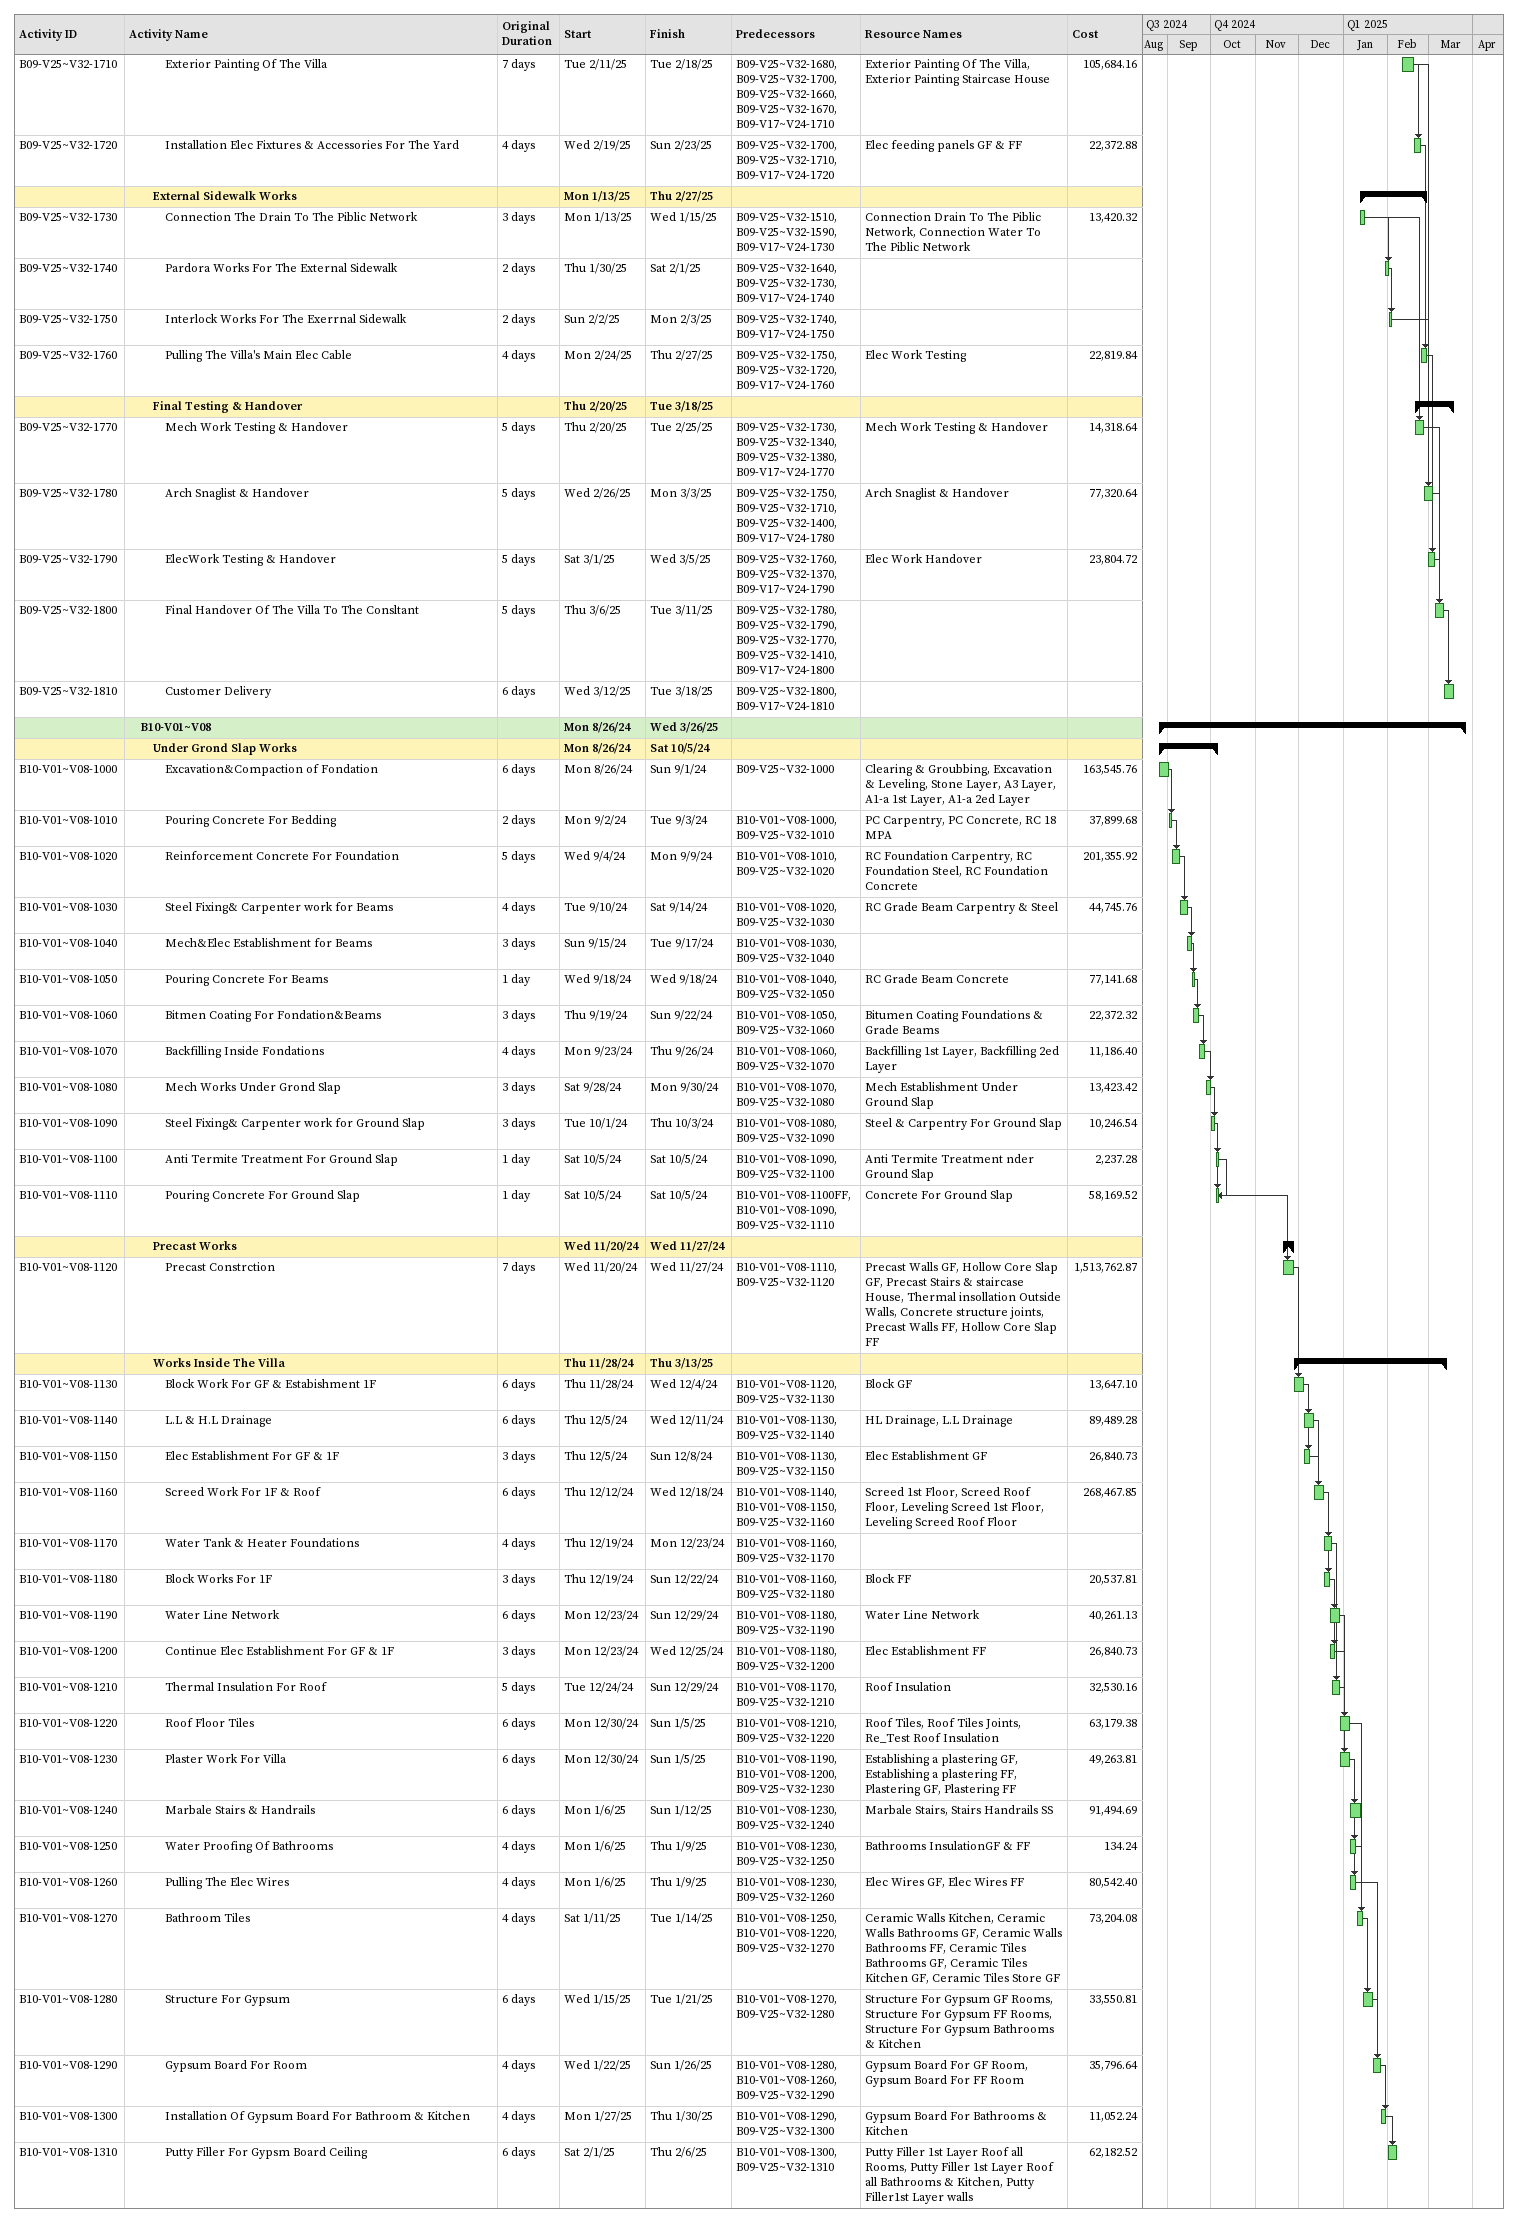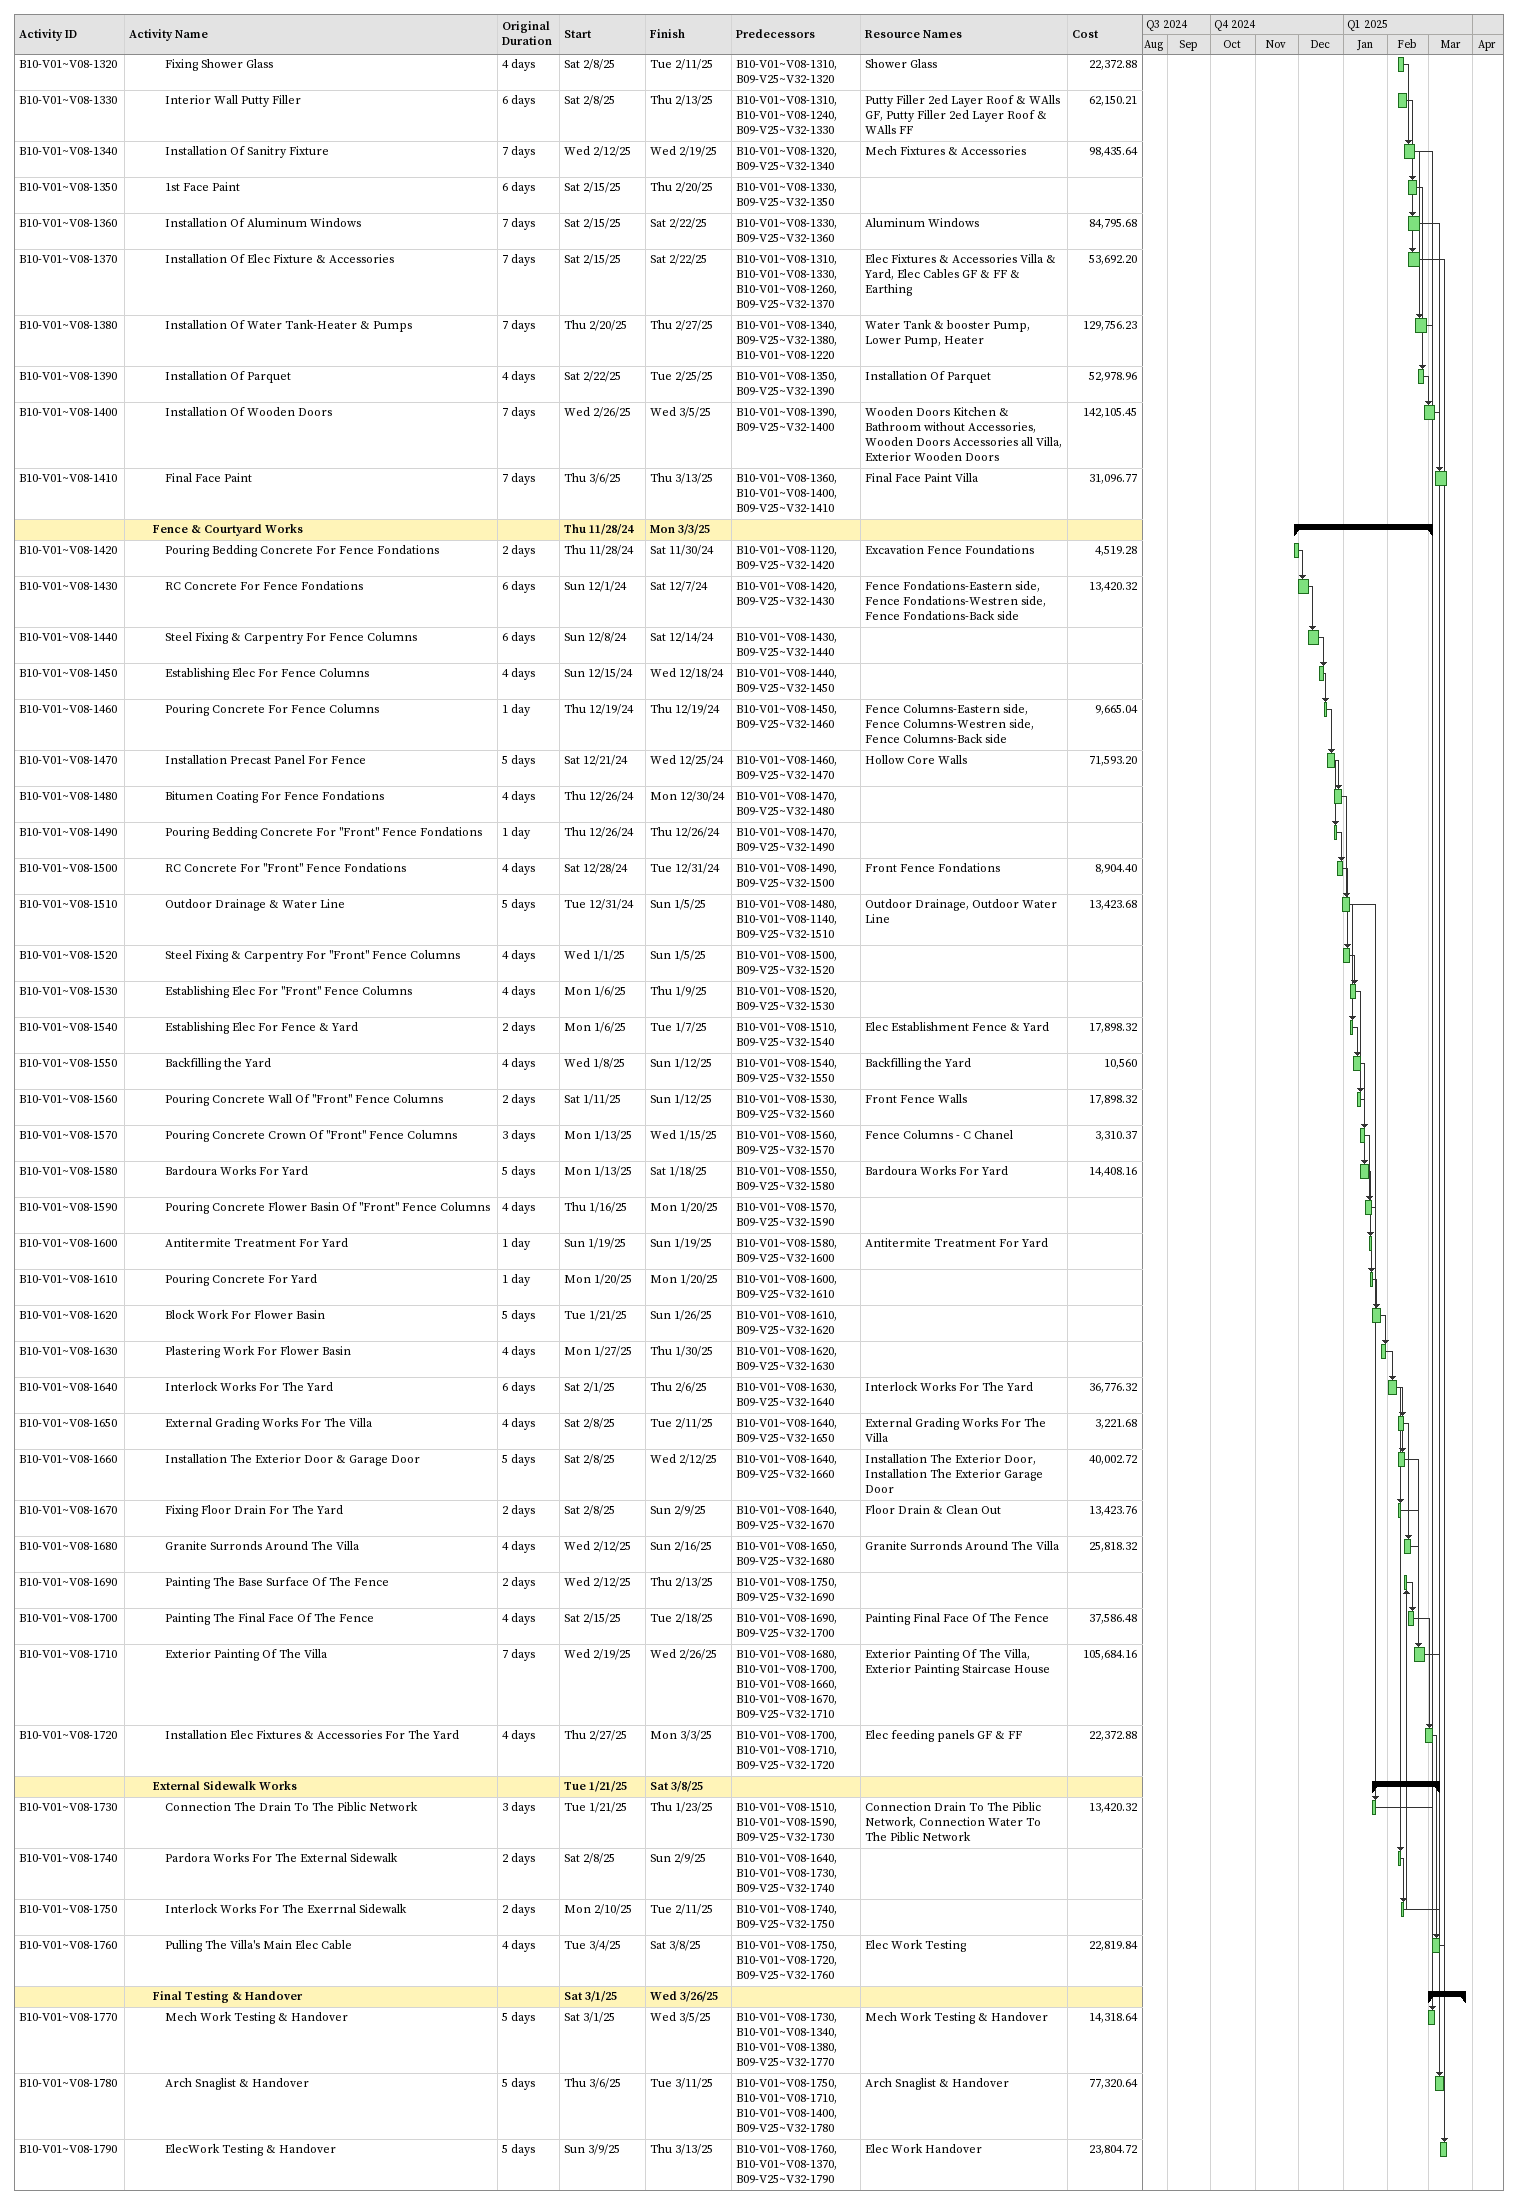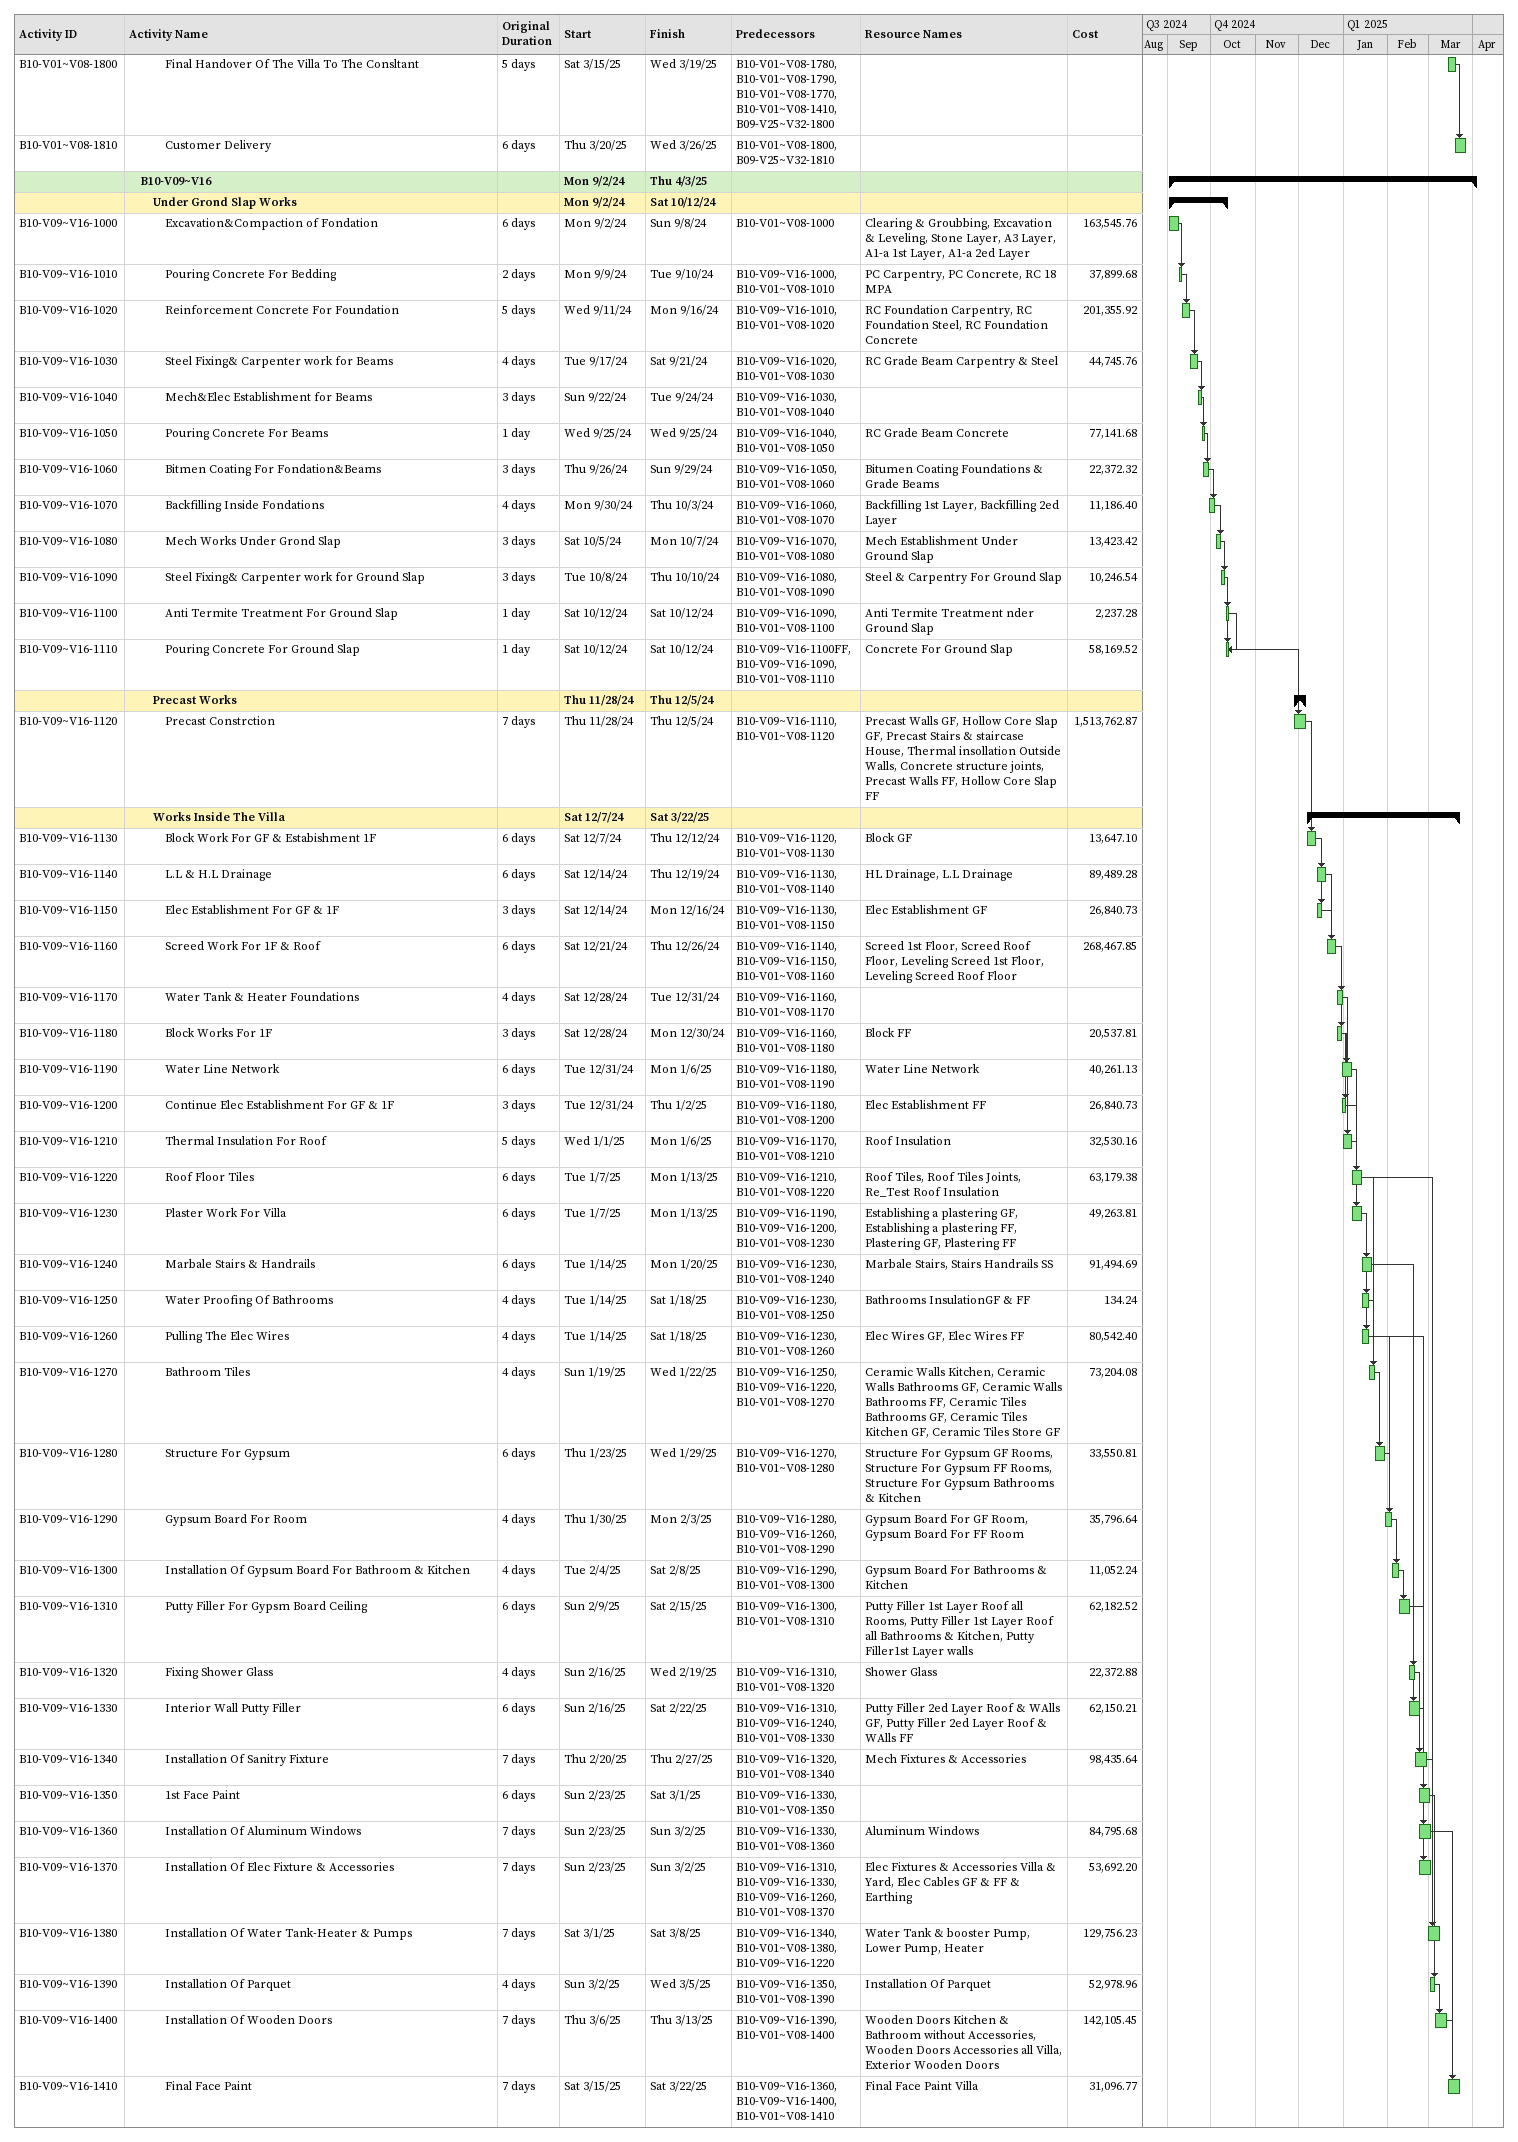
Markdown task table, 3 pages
| ID | Level | Task | Original duration | Start | Finish | Predecessors | Resources | Cost |
|---|---|---|---|---|---|---|---|---|
| B09-V25~V32-1710 | 4 | Exterior Painting Of The Villa | 7d | 2025-02-11 | 2025-02-18 | B09-V25~V32-1680, B09-V25~V32-1700, B09-V25~V32-1660, B09-V25~V32-1670, B09-V17~V24-1710 | Exterior Painting Of The Villa, Exterior Painting Staircase House | 105684.16 |
| B09-V25~V32-1720 | 4 | Installation Elec Fixtures & Accessories For The Yard | 4d | 2025-02-19 | 2025-02-23 | B09-V25~V32-1700, B09-V25~V32-1710, B09-V17~V24-1720 | Elec feeding panels GF & FF | 22372.88 |
|  | 3 | **External Sidewalk Works** |  | 2025-01-13 | 2025-02-27 |  |  |  |
| B09-V25~V32-1730 | 4 | Connection The Drain To The Piblic Network | 3d | 2025-01-13 | 2025-01-15 | B09-V25~V32-1510, B09-V25~V32-1590, B09-V17~V24-1730 | Connection Drain To The Piblic Network, Connection Water To The Piblic Network | 13420.32 |
| B09-V25~V32-1740 | 4 | Pardora Works For The External Sidewalk | 2d | 2025-01-30 | 2025-02-01 | B09-V25~V32-1640, B09-V25~V32-1730, B09-V17~V24-1740 |  |  |
| B09-V25~V32-1750 | 4 | Interlock Works For The Exerrnal Sidewalk | 2d | 2025-02-02 | 2025-02-03 | B09-V25~V32-1740, B09-V17~V24-1750 |  |  |
| B09-V25~V32-1760 | 4 | Pulling The Villa's Main Elec Cable | 4d | 2025-02-24 | 2025-02-27 | B09-V25~V32-1750, B09-V25~V32-1720, B09-V17~V24-1760 | Elec Work Testing | 22819.84 |
|  | 3 | **Final Testing & Handover** |  | 2025-02-20 | 2025-03-18 |  |  |  |
| B09-V25~V32-1770 | 4 | Mech Work Testing & Handover | 5d | 2025-02-20 | 2025-02-25 | B09-V25~V32-1730, B09-V25~V32-1340, B09-V25~V32-1380, B09-V17~V24-1770 | Mech Work Testing & Handover | 14318.64 |
| B09-V25~V32-1780 | 4 | Arch Snaglist & Handover | 5d | 2025-02-26 | 2025-03-03 | B09-V25~V32-1750, B09-V25~V32-1710, B09-V25~V32-1400, B09-V17~V24-1780 | Arch Snaglist & Handover | 77320.64 |
| B09-V25~V32-1790 | 4 | ElecWork Testing & Handover | 5d | 2025-03-01 | 2025-03-05 | B09-V25~V32-1760, B09-V25~V32-1370, B09-V17~V24-1790 | Elec Work Handover | 23804.72 |
| B09-V25~V32-1800 | 4 | Final Handover Of The Villa To The Consltant | 5d | 2025-03-06 | 2025-03-11 | B09-V25~V32-1780, B09-V25~V32-1790, B09-V25~V32-1770, B09-V25~V32-1410, B09-V17~V24-1800 |  |  |
| B09-V25~V32-1810 | 4 | Customer Delivery | 6d | 2025-03-12 | 2025-03-18 | B09-V25~V32-1800, B09-V17~V24-1810 |  |  |
|  | 2 | **B10-V01~V08** |  | 2024-08-26 | 2025-03-26 |  |  |  |
|  | 3 | **Under Grond Slap Works** |  | 2024-08-26 | 2024-10-05 |  |  |  |
| B10-V01~V08-1000 | 4 | Excavation&Compaction of Fondation | 6d | 2024-08-26 | 2024-09-01 | B09-V25~V32-1000 | Clearing & Groubbing, Excavation & Leveling, Stone Layer, A3 Layer, A1-a 1st Layer, A1-a 2ed Layer | 163545.76 |
| B10-V01~V08-1010 | 4 | Pouring Concrete For Bedding | 2d | 2024-09-02 | 2024-09-03 | B10-V01~V08-1000, B09-V25~V32-1010 | PC Carpentry, PC Concrete, RC 18 MPA | 37899.68 |
| B10-V01~V08-1020 | 4 | Reinforcement Concrete For Foundation | 5d | 2024-09-04 | 2024-09-09 | B10-V01~V08-1010, B09-V25~V32-1020 | RC Foundation Carpentry, RC Foundation Steel, RC Foundation Concrete | 201355.92 |
| B10-V01~V08-1030 | 4 | Steel Fixing& Carpenter work for Beams | 4d | 2024-09-10 | 2024-09-14 | B10-V01~V08-1020, B09-V25~V32-1030 | RC Grade Beam Carpentry & Steel | 44745.76 |
| B10-V01~V08-1040 | 4 | Mech&Elec Establishment for Beams | 3d | 2024-09-15 | 2024-09-17 | B10-V01~V08-1030, B09-V25~V32-1040 |  |  |
| B10-V01~V08-1050 | 4 | Pouring Concrete For Beams | 1d | 2024-09-18 | 2024-09-18 | B10-V01~V08-1040, B09-V25~V32-1050 | RC Grade Beam Concrete | 77141.68 |
| B10-V01~V08-1060 | 4 | Bitmen Coating For Fondation&Beams | 3d | 2024-09-19 | 2024-09-22 | B10-V01~V08-1050, B09-V25~V32-1060 | Bitumen Coating Foundations & Grade Beams | 22372.32 |
| B10-V01~V08-1070 | 4 | Backfilling Inside Fondations | 4d | 2024-09-23 | 2024-09-26 | B10-V01~V08-1060, B09-V25~V32-1070 | Backfilling 1st Layer, Backfilling 2ed Layer | 11186.40 |
| B10-V01~V08-1080 | 4 | Mech Works Under Grond Slap | 3d | 2024-09-28 | 2024-09-30 | B10-V01~V08-1070, B09-V25~V32-1080 | Mech Establishment Under Ground Slap | 13423.42 |
| B10-V01~V08-1090 | 4 | Steel Fixing& Carpenter work for Ground Slap | 3d | 2024-10-01 | 2024-10-03 | B10-V01~V08-1080, B09-V25~V32-1090 | Steel & Carpentry For Ground Slap | 10246.54 |
| B10-V01~V08-1100 | 4 | Anti Termite Treatment For Ground Slap | 1d | 2024-10-05 | 2024-10-05 | B10-V01~V08-1090, B09-V25~V32-1100 | Anti Termite Treatment nder Ground Slap | 2237.28 |
| B10-V01~V08-1110 | 4 | Pouring Concrete For Ground Slap | 1d | 2024-10-05 | 2024-10-05 | B10-V01~V08-1100FF, B10-V01~V08-1090, B09-V25~V32-1110 | Concrete For Ground Slap | 58169.52 |
|  | 3 | **Precast Works** |  | 2024-11-20 | 2024-11-27 |  |  |  |
| B10-V01~V08-1120 | 4 | Precast Constrction | 7d | 2024-11-20 | 2024-11-27 | B10-V01~V08-1110, B09-V25~V32-1120 | Precast Walls GF, Hollow Core Slap GF, Precast Stairs & staircase House, Thermal insollation Outside Walls, Concrete structure joints, Precast Walls FF, Hollow Core Slap FF | 1513762.87 |
|  | 3 | **Works Inside The Villa** |  | 2024-11-28 | 2025-03-13 |  |  |  |
| B10-V01~V08-1130 | 4 | Block Work For GF & Estabishment 1F | 6d | 2024-11-28 | 2024-12-04 | B10-V01~V08-1120, B09-V25~V32-1130 | Block GF | 13647.10 |
| B10-V01~V08-1140 | 4 | L.L & H.L Drainage | 6d | 2024-12-05 | 2024-12-11 | B10-V01~V08-1130, B09-V25~V32-1140 | HL Drainage, L.L Drainage | 89489.28 |
| B10-V01~V08-1150 | 4 | Elec Establishment For GF & 1F | 3d | 2024-12-05 | 2024-12-08 | B10-V01~V08-1130, B09-V25~V32-1150 | Elec Establishment GF | 26840.73 |
| B10-V01~V08-1160 | 4 | Screed Work For 1F & Roof | 6d | 2024-12-12 | 2024-12-18 | B10-V01~V08-1140, B10-V01~V08-1150, B09-V25~V32-1160 | Screed 1st Floor, Screed Roof Floor, Leveling Screed 1st Floor, Leveling Screed Roof Floor | 268467.85 |
| B10-V01~V08-1170 | 4 | Water Tank & Heater Foundations | 4d | 2024-12-19 | 2024-12-23 | B10-V01~V08-1160, B09-V25~V32-1170 |  |  |
| B10-V01~V08-1180 | 4 | Block Works For 1F | 3d | 2024-12-19 | 2024-12-22 | B10-V01~V08-1160, B09-V25~V32-1180 | Block FF | 20537.81 |
| B10-V01~V08-1190 | 4 | Water Line Network | 6d | 2024-12-23 | 2024-12-29 | B10-V01~V08-1180, B09-V25~V32-1190 | Water Line Network | 40261.13 |
| B10-V01~V08-1200 | 4 | Continue Elec Establishment For GF & 1F | 3d | 2024-12-23 | 2024-12-25 | B10-V01~V08-1180, B09-V25~V32-1200 | Elec Establishment FF | 26840.73 |
| B10-V01~V08-1210 | 4 | Thermal Insulation For Roof | 5d | 2024-12-24 | 2024-12-29 | B10-V01~V08-1170, B09-V25~V32-1210 | Roof Insulation | 32530.16 |
| B10-V01~V08-1220 | 4 | Roof Floor Tiles | 6d | 2024-12-30 | 2025-01-05 | B10-V01~V08-1210, B09-V25~V32-1220 | Roof Tiles, Roof Tiles Joints, Re_Test Roof Insulation | 63179.38 |
| B10-V01~V08-1230 | 4 | Plaster Work For Villa | 6d | 2024-12-30 | 2025-01-05 | B10-V01~V08-1190, B10-V01~V08-1200, B09-V25~V32-1230 | Establishing a plastering GF, Establishing a plastering FF, Plastering GF, Plastering FF | 49263.81 |
| B10-V01~V08-1240 | 4 | Marbale Stairs & Handrails | 6d | 2025-01-06 | 2025-01-12 | B10-V01~V08-1230, B09-V25~V32-1240 | Marbale Stairs, Stairs Handrails SS | 91494.69 |
| B10-V01~V08-1250 | 4 | Water Proofing Of Bathrooms | 4d | 2025-01-06 | 2025-01-09 | B10-V01~V08-1230, B09-V25~V32-1250 | Bathrooms InsulationGF & FF | 134.24 |
| B10-V01~V08-1260 | 4 | Pulling The Elec Wires | 4d | 2025-01-06 | 2025-01-09 | B10-V01~V08-1230, B09-V25~V32-1260 | Elec Wires GF, Elec Wires FF | 80542.40 |
| B10-V01~V08-1270 | 4 | Bathroom Tiles | 4d | 2025-01-11 | 2025-01-14 | B10-V01~V08-1250, B10-V01~V08-1220, B09-V25~V32-1270 | Ceramic Walls Kitchen, Ceramic Walls Bathrooms GF, Ceramic Walls Bathrooms FF, Ceramic Tiles Bathrooms GF, Ceramic Tiles Kitchen GF, Ceramic Tiles Store GF | 73204.08 |
| B10-V01~V08-1280 | 4 | Structure For Gypsum | 6d | 2025-01-15 | 2025-01-21 | B10-V01~V08-1270, B09-V25~V32-1280 | Structure For Gypsum GF Rooms, Structure For Gypsum FF Rooms, Structure For Gypsum Bathrooms & Kitchen | 33550.81 |
| B10-V01~V08-1290 | 4 | Gypsum Board For Room | 4d | 2025-01-22 | 2025-01-26 | B10-V01~V08-1280, B10-V01~V08-1260, B09-V25~V32-1290 | Gypsum Board For GF Room, Gypsum Board For FF Room | 35796.64 |
| B10-V01~V08-1300 | 4 | Installation Of Gypsum Board For Bathroom & Kitchen | 4d | 2025-01-27 | 2025-01-30 | B10-V01~V08-1290, B09-V25~V32-1300 | Gypsum Board For Bathrooms & Kitchen | 11052.24 |
| B10-V01~V08-1310 | 4 | Putty Filler For Gypsm Board Ceiling | 6d | 2025-02-01 | 2025-02-06 | B10-V01~V08-1300, B09-V25~V32-1310 | Putty Filler 1st Layer Roof all Rooms, Putty Filler 1st Layer Roof all Bathrooms & Kitchen, Putty Filler1st Layer walls | 62182.52 |
| B10-V01~V08-1320 | 4 | Fixing Shower Glass | 4d | 2025-02-08 | 2025-02-11 | B10-V01~V08-1310, B09-V25~V32-1320 | Shower Glass | 22372.88 |
| B10-V01~V08-1330 | 4 | Interior Wall Putty Filler | 6d | 2025-02-08 | 2025-02-13 | B10-V01~V08-1310, B10-V01~V08-1240, B09-V25~V32-1330 | Putty Filler 2ed Layer Roof & WAlls GF, Putty Filler 2ed Layer Roof & WAlls FF | 62150.21 |
| B10-V01~V08-1340 | 4 | Installation Of Sanitry Fixture | 7d | 2025-02-12 | 2025-02-19 | B10-V01~V08-1320, B09-V25~V32-1340 | Mech Fixtures & Accessories | 98435.64 |
| B10-V01~V08-1350 | 4 | 1st Face Paint | 6d | 2025-02-15 | 2025-02-20 | B10-V01~V08-1330, B09-V25~V32-1350 |  |  |
| B10-V01~V08-1360 | 4 | Installation Of Aluminum Windows | 7d | 2025-02-15 | 2025-02-22 | B10-V01~V08-1330, B09-V25~V32-1360 | Aluminum Windows | 84795.68 |
| B10-V01~V08-1370 | 4 | Installation Of Elec Fixture & Accessories | 7d | 2025-02-15 | 2025-02-22 | B10-V01~V08-1310, B10-V01~V08-1330, B10-V01~V08-1260, B09-V25~V32-1370 | Elec Fixtures & Accessories Villa & Yard, Elec Cables GF & FF & Earthing | 53692.20 |
| B10-V01~V08-1380 | 4 | Installation Of Water Tank-Heater & Pumps | 7d | 2025-02-20 | 2025-02-27 | B10-V01~V08-1340, B09-V25~V32-1380, B10-V01~V08-1220 | Water Tank & booster Pump, Lower Pump, Heater | 129756.23 |
| B10-V01~V08-1390 | 4 | Installation Of Parquet | 4d | 2025-02-22 | 2025-02-25 | B10-V01~V08-1350, B09-V25~V32-1390 | Installation Of Parquet | 52978.96 |
| B10-V01~V08-1400 | 4 | Installation Of Wooden Doors | 7d | 2025-02-26 | 2025-03-05 | B10-V01~V08-1390, B09-V25~V32-1400 | Wooden Doors Kitchen & Bathroom without Accessories, Wooden Doors Accessories all Villa, Exterior Wooden Doors | 142105.45 |
| B10-V01~V08-1410 | 4 | Final Face Paint | 7d | 2025-03-06 | 2025-03-13 | B10-V01~V08-1360, B10-V01~V08-1400, B09-V25~V32-1410 | Final Face Paint Villa | 31096.77 |
|  | 3 | **Fence & Courtyard Works** |  | 2024-11-28 | 2025-03-03 |  |  |  |
| B10-V01~V08-1420 | 4 | Pouring Bedding Concrete For Fence Fondations | 2d | 2024-11-28 | 2024-11-30 | B10-V01~V08-1120, B09-V25~V32-1420 | Excavation Fence Foundations | 4519.28 |
| B10-V01~V08-1430 | 4 | RC Concrete For Fence Fondations | 6d | 2024-12-01 | 2024-12-07 | B10-V01~V08-1420, B09-V25~V32-1430 | Fence Fondations-Eastern side, Fence Fondations-Westren side, Fence Fondations-Back side | 13420.32 |
| B10-V01~V08-1440 | 4 | Steel Fixing & Carpentry For Fence Columns | 6d | 2024-12-08 | 2024-12-14 | B10-V01~V08-1430, B09-V25~V32-1440 |  |  |
| B10-V01~V08-1450 | 4 | Establishing Elec For Fence Columns | 4d | 2024-12-15 | 2024-12-18 | B10-V01~V08-1440, B09-V25~V32-1450 |  |  |
| B10-V01~V08-1460 | 4 | Pouring Concrete For Fence Columns | 1d | 2024-12-19 | 2024-12-19 | B10-V01~V08-1450, B09-V25~V32-1460 | Fence Columns-Eastern side, Fence Columns-Westren side, Fence Columns-Back side | 9665.04 |
| B10-V01~V08-1470 | 4 | Installation Precast Panel For Fence | 5d | 2024-12-21 | 2024-12-25 | B10-V01~V08-1460, B09-V25~V32-1470 | Hollow Core Walls | 71593.20 |
| B10-V01~V08-1480 | 4 | Bitumen Coating For Fence Fondations | 4d | 2024-12-26 | 2024-12-30 | B10-V01~V08-1470, B09-V25~V32-1480 |  |  |
| B10-V01~V08-1490 | 4 | Pouring Bedding Concrete For "Front" Fence Fondations | 1d | 2024-12-26 | 2024-12-26 | B10-V01~V08-1470, B09-V25~V32-1490 |  |  |
| B10-V01~V08-1500 | 4 | RC Concrete For "Front" Fence Fondations | 4d | 2024-12-28 | 2024-12-31 | B10-V01~V08-1490, B09-V25~V32-1500 | Front Fence Fondations | 8904.40 |
| B10-V01~V08-1510 | 4 | Outdoor Drainage & Water Line | 5d | 2024-12-31 | 2025-01-05 | B10-V01~V08-1480, B10-V01~V08-1140, B09-V25~V32-1510 | Outdoor Drainage, Outdoor Water Line | 13423.68 |
| B10-V01~V08-1520 | 4 | Steel Fixing & Carpentry For "Front" Fence Columns | 4d | 2025-01-01 | 2025-01-05 | B10-V01~V08-1500, B09-V25~V32-1520 |  |  |
| B10-V01~V08-1530 | 4 | Establishing Elec For "Front" Fence Columns | 4d | 2025-01-06 | 2025-01-09 | B10-V01~V08-1520, B09-V25~V32-1530 |  |  |
| B10-V01~V08-1540 | 4 | Establishing Elec For Fence & Yard | 2d | 2025-01-06 | 2025-01-07 | B10-V01~V08-1510, B09-V25~V32-1540 | Elec Establishment Fence & Yard | 17898.32 |
| B10-V01~V08-1550 | 4 | Backfilling the Yard | 4d | 2025-01-08 | 2025-01-12 | B10-V01~V08-1540, B09-V25~V32-1550 | Backfilling the Yard | 10560 |
| B10-V01~V08-1560 | 4 | Pouring Concrete Wall Of "Front" Fence Columns | 2d | 2025-01-11 | 2025-01-12 | B10-V01~V08-1530, B09-V25~V32-1560 | Front Fence Walls | 17898.32 |
| B10-V01~V08-1570 | 4 | Pouring Concrete Crown Of "Front" Fence Columns | 3d | 2025-01-13 | 2025-01-15 | B10-V01~V08-1560, B09-V25~V32-1570 | Fence Columns - C Chanel | 3310.37 |
| B10-V01~V08-1580 | 4 | Bardoura Works For Yard | 5d | 2025-01-13 | 2025-01-18 | B10-V01~V08-1550, B09-V25~V32-1580 | Bardoura Works For Yard | 14408.16 |
| B10-V01~V08-1590 | 4 | Pouring Concrete Flower Basin Of "Front" Fence Columns | 4d | 2025-01-16 | 2025-01-20 | B10-V01~V08-1570, B09-V25~V32-1590 |  |  |
| B10-V01~V08-1600 | 4 | Antitermite Treatment For Yard | 1d | 2025-01-19 | 2025-01-19 | B10-V01~V08-1580, B09-V25~V32-1600 | Antitermite Treatment For Yard |  |
| B10-V01~V08-1610 | 4 | Pouring Concrete For Yard | 1d | 2025-01-20 | 2025-01-20 | B10-V01~V08-1600, B09-V25~V32-1610 |  |  |
| B10-V01~V08-1620 | 4 | Block Work For Flower Basin | 5d | 2025-01-21 | 2025-01-26 | B10-V01~V08-1610, B09-V25~V32-1620 |  |  |
| B10-V01~V08-1630 | 4 | Plastering Work For Flower Basin | 4d | 2025-01-27 | 2025-01-30 | B10-V01~V08-1620, B09-V25~V32-1630 |  |  |
| B10-V01~V08-1640 | 4 | Interlock Works For The Yard | 6d | 2025-02-01 | 2025-02-06 | B10-V01~V08-1630, B09-V25~V32-1640 | Interlock Works For The Yard | 36776.32 |
| B10-V01~V08-1650 | 4 | External Grading Works For The Villa | 4d | 2025-02-08 | 2025-02-11 | B10-V01~V08-1640, B09-V25~V32-1650 | External Grading Works For The Villa | 3221.68 |
| B10-V01~V08-1660 | 4 | Installation The Exterior Door & Garage Door | 5d | 2025-02-08 | 2025-02-12 | B10-V01~V08-1640, B09-V25~V32-1660 | Installation The Exterior Door, Installation The Exterior Garage Door | 40002.72 |
| B10-V01~V08-1670 | 4 | Fixing Floor Drain For The Yard | 2d | 2025-02-08 | 2025-02-09 | B10-V01~V08-1640, B09-V25~V32-1670 | Floor Drain & Clean Out | 13423.76 |
| B10-V01~V08-1680 | 4 | Granite Surronds Around The Villa | 4d | 2025-02-12 | 2025-02-16 | B10-V01~V08-1650, B09-V25~V32-1680 | Granite Surronds Around The Villa | 25818.32 |
| B10-V01~V08-1690 | 4 | Painting The Base Surface Of The Fence | 2d | 2025-02-12 | 2025-02-13 | B10-V01~V08-1750, B09-V25~V32-1690 |  |  |
| B10-V01~V08-1700 | 4 | Painting The Final Face Of The Fence | 4d | 2025-02-15 | 2025-02-18 | B10-V01~V08-1690, B09-V25~V32-1700 | Painting Final Face Of The Fence | 37586.48 |
| B10-V01~V08-1710 | 4 | Exterior Painting Of The Villa | 7d | 2025-02-19 | 2025-02-26 | B10-V01~V08-1680, B10-V01~V08-1700, B10-V01~V08-1660, B10-V01~V08-1670, B09-V25~V32-1710 | Exterior Painting Of The Villa, Exterior Painting Staircase House | 105684.16 |
| B10-V01~V08-1720 | 4 | Installation Elec Fixtures & Accessories For The Yard | 4d | 2025-02-27 | 2025-03-03 | B10-V01~V08-1700, B10-V01~V08-1710, B09-V25~V32-1720 | Elec feeding panels GF & FF | 22372.88 |
|  | 3 | **External Sidewalk Works** |  | 2025-01-21 | 2025-03-08 |  |  |  |
| B10-V01~V08-1730 | 4 | Connection The Drain To The Piblic Network | 3d | 2025-01-21 | 2025-01-23 | B10-V01~V08-1510, B10-V01~V08-1590, B09-V25~V32-1730 | Connection Drain To The Piblic Network, Connection Water To The Piblic Network | 13420.32 |
| B10-V01~V08-1740 | 4 | Pardora Works For The External Sidewalk | 2d | 2025-02-08 | 2025-02-09 | B10-V01~V08-1640, B10-V01~V08-1730, B09-V25~V32-1740 |  |  |
| B10-V01~V08-1750 | 4 | Interlock Works For The Exerrnal Sidewalk | 2d | 2025-02-10 | 2025-02-11 | B10-V01~V08-1740, B09-V25~V32-1750 |  |  |
| B10-V01~V08-1760 | 4 | Pulling The Villa's Main Elec Cable | 4d | 2025-03-04 | 2025-03-08 | B10-V01~V08-1750, B10-V01~V08-1720, B09-V25~V32-1760 | Elec Work Testing | 22819.84 |
|  | 3 | **Final Testing & Handover** |  | 2025-03-01 | 2025-03-26 |  |  |  |
| B10-V01~V08-1770 | 4 | Mech Work Testing & Handover | 5d | 2025-03-01 | 2025-03-05 | B10-V01~V08-1730, B10-V01~V08-1340, B10-V01~V08-1380, B09-V25~V32-1770 | Mech Work Testing & Handover | 14318.64 |
| B10-V01~V08-1780 | 4 | Arch Snaglist & Handover | 5d | 2025-03-06 | 2025-03-11 | B10-V01~V08-1750, B10-V01~V08-1710, B10-V01~V08-1400, B09-V25~V32-1780 | Arch Snaglist & Handover | 77320.64 |
| B10-V01~V08-1790 | 4 | ElecWork Testing & Handover | 5d | 2025-03-09 | 2025-03-13 | B10-V01~V08-1760, B10-V01~V08-1370, B09-V25~V32-1790 | Elec Work Handover | 23804.72 |
| B10-V01~V08-1800 | 4 | Final Handover Of The Villa To The Consltant | 5d | 2025-03-15 | 2025-03-19 | B10-V01~V08-1780, B10-V01~V08-1790, B10-V01~V08-1770, B10-V01~V08-1410, B09-V25~V32-1800 |  |  |
| B10-V01~V08-1810 | 4 | Customer Delivery | 6d | 2025-03-20 | 2025-03-26 | B10-V01~V08-1800, B09-V25~V32-1810 |  |  |
|  | 2 | **B10-V09~V16** |  | 2024-09-02 | 2025-04-03 |  |  |  |
|  | 3 | **Under Grond Slap Works** |  | 2024-09-02 | 2024-10-12 |  |  |  |
| B10-V09~V16-1000 | 4 | Excavation&Compaction of Fondation | 6d | 2024-09-02 | 2024-09-08 | B10-V01~V08-1000 | Clearing & Groubbing, Excavation & Leveling, Stone Layer, A3 Layer, A1-a 1st Layer, A1-a 2ed Layer | 163545.76 |
| B10-V09~V16-1010 | 4 | Pouring Concrete For Bedding | 2d | 2024-09-09 | 2024-09-10 | B10-V09~V16-1000, B10-V01~V08-1010 | PC Carpentry, PC Concrete, RC 18 MPA | 37899.68 |
| B10-V09~V16-1020 | 4 | Reinforcement Concrete For Foundation | 5d | 2024-09-11 | 2024-09-16 | B10-V09~V16-1010, B10-V01~V08-1020 | RC Foundation Carpentry, RC Foundation Steel, RC Foundation Concrete | 201355.92 |
| B10-V09~V16-1030 | 4 | Steel Fixing& Carpenter work for Beams | 4d | 2024-09-17 | 2024-09-21 | B10-V09~V16-1020, B10-V01~V08-1030 | RC Grade Beam Carpentry & Steel | 44745.76 |
| B10-V09~V16-1040 | 4 | Mech&Elec Establishment for Beams | 3d | 2024-09-22 | 2024-09-24 | B10-V09~V16-1030, B10-V01~V08-1040 |  |  |
| B10-V09~V16-1050 | 4 | Pouring Concrete For Beams | 1d | 2024-09-25 | 2024-09-25 | B10-V09~V16-1040, B10-V01~V08-1050 | RC Grade Beam Concrete | 77141.68 |
| B10-V09~V16-1060 | 4 | Bitmen Coating For Fondation&Beams | 3d | 2024-09-26 | 2024-09-29 | B10-V09~V16-1050, B10-V01~V08-1060 | Bitumen Coating Foundations & Grade Beams | 22372.32 |
| B10-V09~V16-1070 | 4 | Backfilling Inside Fondations | 4d | 2024-09-30 | 2024-10-03 | B10-V09~V16-1060, B10-V01~V08-1070 | Backfilling 1st Layer, Backfilling 2ed Layer | 11186.40 |
| B10-V09~V16-1080 | 4 | Mech Works Under Grond Slap | 3d | 2024-10-05 | 2024-10-07 | B10-V09~V16-1070, B10-V01~V08-1080 | Mech Establishment Under Ground Slap | 13423.42 |
| B10-V09~V16-1090 | 4 | Steel Fixing& Carpenter work for Ground Slap | 3d | 2024-10-08 | 2024-10-10 | B10-V09~V16-1080, B10-V01~V08-1090 | Steel & Carpentry For Ground Slap | 10246.54 |
| B10-V09~V16-1100 | 4 | Anti Termite Treatment For Ground Slap | 1d | 2024-10-12 | 2024-10-12 | B10-V09~V16-1090, B10-V01~V08-1100 | Anti Termite Treatment nder Ground Slap | 2237.28 |
| B10-V09~V16-1110 | 4 | Pouring Concrete For Ground Slap | 1d | 2024-10-12 | 2024-10-12 | B10-V09~V16-1100FF, B10-V09~V16-1090, B10-V01~V08-1110 | Concrete For Ground Slap | 58169.52 |
|  | 3 | **Precast Works** |  | 2024-11-28 | 2024-12-05 |  |  |  |
| B10-V09~V16-1120 | 4 | Precast Constrction | 7d | 2024-11-28 | 2024-12-05 | B10-V09~V16-1110, B10-V01~V08-1120 | Precast Walls GF, Hollow Core Slap GF, Precast Stairs & staircase House, Thermal insollation Outside Walls, Concrete structure joints, Precast Walls FF, Hollow Core Slap FF | 1513762.87 |
|  | 3 | **Works Inside The Villa** |  | 2024-12-07 | 2025-03-22 |  |  |  |
| B10-V09~V16-1130 | 4 | Block Work For GF & Estabishment 1F | 6d | 2024-12-07 | 2024-12-12 | B10-V09~V16-1120, B10-V01~V08-1130 | Block GF | 13647.10 |
| B10-V09~V16-1140 | 4 | L.L & H.L Drainage | 6d | 2024-12-14 | 2024-12-19 | B10-V09~V16-1130, B10-V01~V08-1140 | HL Drainage, L.L Drainage | 89489.28 |
| B10-V09~V16-1150 | 4 | Elec Establishment For GF & 1F | 3d | 2024-12-14 | 2024-12-16 | B10-V09~V16-1130, B10-V01~V08-1150 | Elec Establishment GF | 26840.73 |
| B10-V09~V16-1160 | 4 | Screed Work For 1F & Roof | 6d | 2024-12-21 | 2024-12-26 | B10-V09~V16-1140, B10-V09~V16-1150, B10-V01~V08-1160 | Screed 1st Floor, Screed Roof Floor, Leveling Screed 1st Floor, Leveling Screed Roof Floor | 268467.85 |
| B10-V09~V16-1170 | 4 | Water Tank & Heater Foundations | 4d | 2024-12-28 | 2024-12-31 | B10-V09~V16-1160, B10-V01~V08-1170 |  |  |
| B10-V09~V16-1180 | 4 | Block Works For 1F | 3d | 2024-12-28 | 2024-12-30 | B10-V09~V16-1160, B10-V01~V08-1180 | Block FF | 20537.81 |
| B10-V09~V16-1190 | 4 | Water Line Network | 6d | 2024-12-31 | 2025-01-06 | B10-V09~V16-1180, B10-V01~V08-1190 | Water Line Network | 40261.13 |
| B10-V09~V16-1200 | 4 | Continue Elec Establishment For GF & 1F | 3d | 2024-12-31 | 2025-01-02 | B10-V09~V16-1180, B10-V01~V08-1200 | Elec Establishment FF | 26840.73 |
| B10-V09~V16-1210 | 4 | Thermal Insulation For Roof | 5d | 2025-01-01 | 2025-01-06 | B10-V09~V16-1170, B10-V01~V08-1210 | Roof Insulation | 32530.16 |
| B10-V09~V16-1220 | 4 | Roof Floor Tiles | 6d | 2025-01-07 | 2025-01-13 | B10-V09~V16-1210, B10-V01~V08-1220 | Roof Tiles, Roof Tiles Joints, Re_Test Roof Insulation | 63179.38 |
| B10-V09~V16-1230 | 4 | Plaster Work For Villa | 6d | 2025-01-07 | 2025-01-13 | B10-V09~V16-1190, B10-V09~V16-1200, B10-V01~V08-1230 | Establishing a plastering GF, Establishing a plastering FF, Plastering GF, Plastering FF | 49263.81 |
| B10-V09~V16-1240 | 4 | Marbale Stairs & Handrails | 6d | 2025-01-14 | 2025-01-20 | B10-V09~V16-1230, B10-V01~V08-1240 | Marbale Stairs, Stairs Handrails SS | 91494.69 |
| B10-V09~V16-1250 | 4 | Water Proofing Of Bathrooms | 4d | 2025-01-14 | 2025-01-18 | B10-V09~V16-1230, B10-V01~V08-1250 | Bathrooms InsulationGF & FF | 134.24 |
| B10-V09~V16-1260 | 4 | Pulling The Elec Wires | 4d | 2025-01-14 | 2025-01-18 | B10-V09~V16-1230, B10-V01~V08-1260 | Elec Wires GF, Elec Wires FF | 80542.40 |
| B10-V09~V16-1270 | 4 | Bathroom Tiles | 4d | 2025-01-19 | 2025-01-22 | B10-V09~V16-1250, B10-V09~V16-1220, B10-V01~V08-1270 | Ceramic Walls Kitchen, Ceramic Walls Bathrooms GF, Ceramic Walls Bathrooms FF, Ceramic Tiles Bathrooms GF, Ceramic Tiles Kitchen GF, Ceramic Tiles Store GF | 73204.08 |
| B10-V09~V16-1280 | 4 | Structure For Gypsum | 6d | 2025-01-23 | 2025-01-29 | B10-V09~V16-1270, B10-V01~V08-1280 | Structure For Gypsum GF Rooms, Structure For Gypsum FF Rooms, Structure For Gypsum Bathrooms & Kitchen | 33550.81 |
| B10-V09~V16-1290 | 4 | Gypsum Board For Room | 4d | 2025-01-30 | 2025-02-03 | B10-V09~V16-1280, B10-V09~V16-1260, B10-V01~V08-1290 | Gypsum Board For GF Room, Gypsum Board For FF Room | 35796.64 |
| B10-V09~V16-1300 | 4 | Installation Of Gypsum Board For Bathroom & Kitchen | 4d | 2025-02-04 | 2025-02-08 | B10-V09~V16-1290, B10-V01~V08-1300 | Gypsum Board For Bathrooms & Kitchen | 11052.24 |
| B10-V09~V16-1310 | 4 | Putty Filler For Gypsm Board Ceiling | 6d | 2025-02-09 | 2025-02-15 | B10-V09~V16-1300, B10-V01~V08-1310 | Putty Filler 1st Layer Roof all Rooms, Putty Filler 1st Layer Roof all Bathrooms & Kitchen, Putty Filler1st Layer walls | 62182.52 |
| B10-V09~V16-1320 | 4 | Fixing Shower Glass | 4d | 2025-02-16 | 2025-02-19 | B10-V09~V16-1310, B10-V01~V08-1320 | Shower Glass | 22372.88 |
| B10-V09~V16-1330 | 4 | Interior Wall Putty Filler | 6d | 2025-02-16 | 2025-02-22 | B10-V09~V16-1310, B10-V09~V16-1240, B10-V01~V08-1330 | Putty Filler 2ed Layer Roof & WAlls GF, Putty Filler 2ed Layer Roof & WAlls FF | 62150.21 |
| B10-V09~V16-1340 | 4 | Installation Of Sanitry Fixture | 7d | 2025-02-20 | 2025-02-27 | B10-V09~V16-1320, B10-V01~V08-1340 | Mech Fixtures & Accessories | 98435.64 |
| B10-V09~V16-1350 | 4 | 1st Face Paint | 6d | 2025-02-23 | 2025-03-01 | B10-V09~V16-1330, B10-V01~V08-1350 |  |  |
| B10-V09~V16-1360 | 4 | Installation Of Aluminum Windows | 7d | 2025-02-23 | 2025-03-02 | B10-V09~V16-1330, B10-V01~V08-1360 | Aluminum Windows | 84795.68 |
| B10-V09~V16-1370 | 4 | Installation Of Elec Fixture & Accessories | 7d | 2025-02-23 | 2025-03-02 | B10-V09~V16-1310, B10-V09~V16-1330, B10-V09~V16-1260, B10-V01~V08-1370 | Elec Fixtures & Accessories Villa & Yard, Elec Cables GF & FF & Earthing | 53692.20 |
| B10-V09~V16-1380 | 4 | Installation Of Water Tank-Heater & Pumps | 7d | 2025-03-01 | 2025-03-08 | B10-V09~V16-1340, B10-V01~V08-1380, B10-V09~V16-1220 | Water Tank & booster Pump, Lower Pump, Heater | 129756.23 |
| B10-V09~V16-1390 | 4 | Installation Of Parquet | 4d | 2025-03-02 | 2025-03-05 | B10-V09~V16-1350, B10-V01~V08-1390 | Installation Of Parquet | 52978.96 |
| B10-V09~V16-1400 | 4 | Installation Of Wooden Doors | 7d | 2025-03-06 | 2025-03-13 | B10-V09~V16-1390, B10-V01~V08-1400 | Wooden Doors Kitchen & Bathroom without Accessories, Wooden Doors Accessories all Villa, Exterior Wooden Doors | 142105.45 |
| B10-V09~V16-1410 | 4 | Final Face Paint | 7d | 2025-03-15 | 2025-03-22 | B10-V09~V16-1360, B10-V09~V16-1400, B10-V01~V08-1410 | Final Face Paint Villa | 31096.77 |
